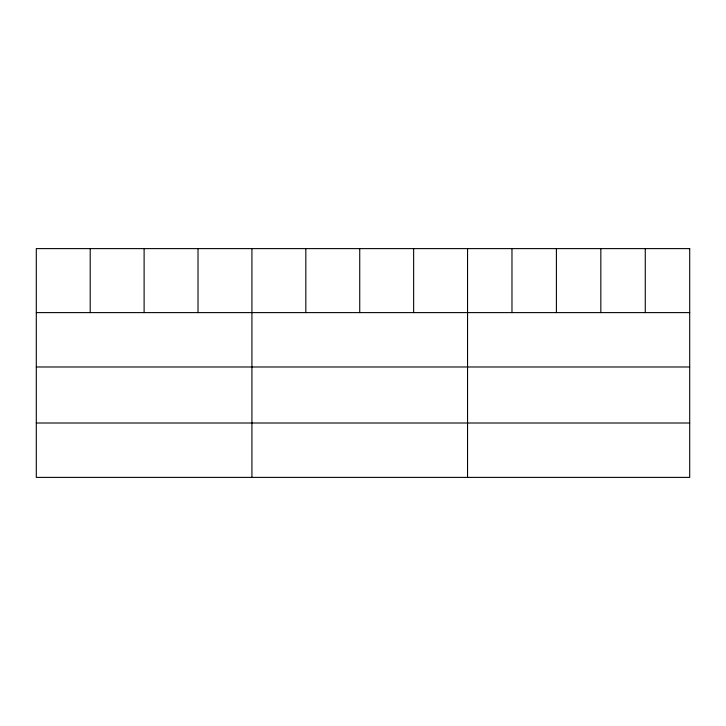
<?xml version="1.0" encoding="UTF-8"?>
<svg xmlns="http://www.w3.org/2000/svg" width="726" height="726" viewBox="0 0 726 726"><rect width="100%" height="100%" fill="white"/><g stroke="black" fill="none" stroke-linecap="round" stroke-linejoin="round"><path stroke-width="1.09" d="M36.3 312.607L689.7 312.607M36.3 366.984L689.7 366.984M36.3 423.004L689.7 423.004M645.269 248.61L645.269 312.607M600.838 248.61L600.838 312.607M556.406 248.61L556.406 312.607M511.975 248.61L511.975 312.607M467.544 248.61L467.544 477.39M413.639 248.61L413.639 312.607M359.733 248.61L359.733 312.607M305.827 248.61L305.827 312.607M251.922 248.61L251.922 477.39M198.016 248.61L198.016 312.607M144.111 248.61L144.111 312.607M90.206 248.61L90.206 312.607M689.7 248.61L36.3 248.61L36.3 477.39L689.7 477.39L689.7 248.61"/></g></svg>
